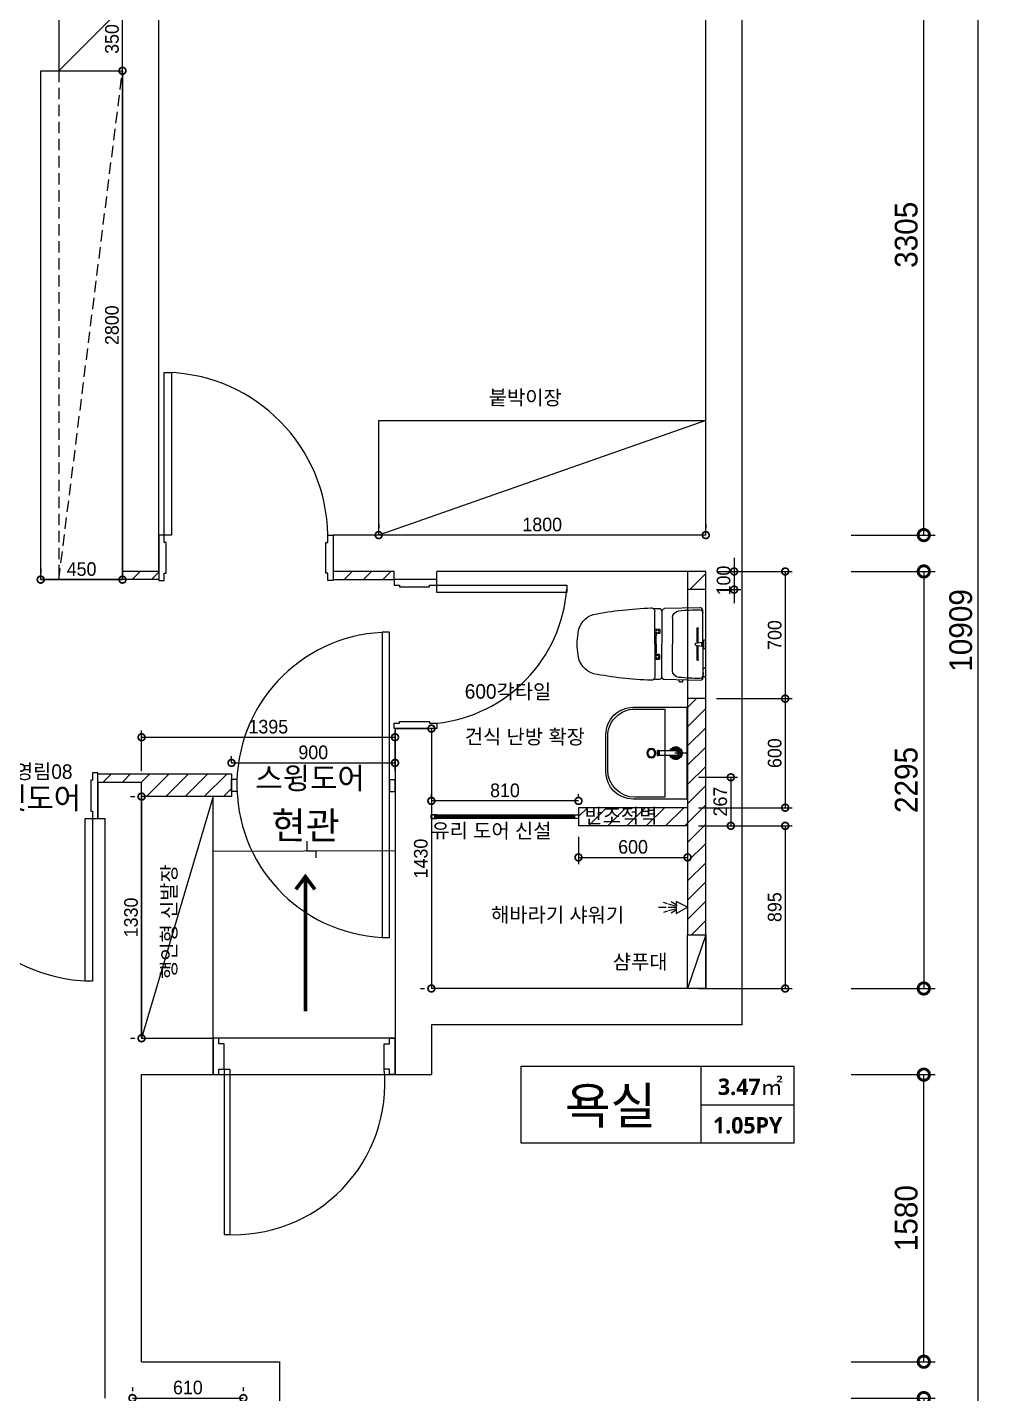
# Model space of a CAD drawing. Header units: inches. Extents: x -4181 to 116552, y 25636 to 44656.
# Drawn here: x 21434 to 26730, y 30471 to 37990 of the extents above; entities that cross this region are included whole.
import ezdxf
from ezdxf.enums import TextEntityAlignment as Align

# ---------------------------------------------------------------- set-up
doc = ezdxf.new("R2010")
doc.units = ezdxf.units.IN
doc.header["$LTSCALE"] = 50
doc.header["$MEASUREMENT"] = 0
doc.linetypes.add('HIDDEN', pattern=[0.375, 0.25, -0.125])
for name, color, linetype in [('0-ELC TEXT', 7, 'Continuous'), ('01-FUR', 6, 'Continuous'), ('02-wal', 2, 'Continuous'), ('03-WAL NEW', 3, 'Continuous'), ('06-FUR', 6, 'Continuous'), ('07-dim', 5, 'Continuous'), ('07-dim wal', 5, 'Continuous'), ('3TI-CE-LIGHT', 6, 'Continuous'), ('6fur', 6, 'Continuous'), ('BATH', 5, 'Continuous'), ('CO-BATH', 6, 'Continuous'), ('CO-DO-FR', 7, 'Continuous'), ('CO-DOOR', 8, 'Continuous'), ('FIN', 2, 'Continuous'), ('GPG-TEXT', 3, 'Continuous'), ('HL', 6, 'HIDDEN'), ('SOL253', 253, 'Continuous'), ('TOILET-1', 6, 'Continuous'), ('도면층2', 2, 'Continuous'), ('도면층4', 4, 'Continuous'), ('도면층5', 5, 'Continuous'), ('욕실마감선', 4, 'Continuous')]:
    doc.layers.add(name, color=color, linetype=linetype)
doc.styles.add('HY울릉도L', font='NanumGothicBold.ttf')
doc.styles.add('스타일1', font='HY울릉도M.TTF')
doc.styles.add('코레일둥고', font='Korail_Round_Gothic_Medium.ttf')
doc.dimstyles.new('30', dxfattribs={"dimscale": 30, "dimtxt": 2.5, "dimasz": 2.5, "dimexe": 1.25, "dimexo": 2, "dimtad": 1, "dimdec": 0, "dimtxsty": '스타일1', "dimblk": 'DOTSMALL', "dimcen": 2.5, "dimclrd": 1, "dimclre": 1, "dimclrt": 2, "dimadec": 0, "dimazin": 0, "dimtfac": 1, "dimtix": 1, "dimtmove": 0, "dimatfit": 3, "dimldrblk": 'DOTSMALL', "dimfxl": 1.25, "dimarcsym": 0})
doc.dimstyles.new('50', dxfattribs={"dimscale": 50, "dimtxt": 2.5, "dimasz": 2.5, "dimexe": 1.25, "dimexo": 2, "dimtad": 1, "dimdec": 0, "dimtxsty": '스타일1', "dimblk": 'DOTSMALL', "dimcen": 2.5, "dimclrd": 1, "dimclre": 1, "dimclrt": 2, "dimadec": 0, "dimazin": 0, "dimtfac": 1, "dimtdec": 0, "dimtix": 1, "dimtmove": 0, "dimatfit": 3, "dimldrblk": 'DOTSMALL', "dimfxl": 1.25, "dimarcsym": 0})

# ---------------------------------------------------------------- blocks, each defined once
blk = doc.blocks.new('_DOTSMALL')
at = {"color": 0, "linetype": 'ByBlock', "const_width": 0.5}
blk.add_lwpolyline([(-0.0625, 0, 1), (0.0625, 0, 1)], format="xyb", close=True, dxfattribs=at)
blk = doc.blocks.new('*D943')
at = {"layer": '07-dim', "color": 1, "lineweight": -2, "transparency": 16777216}
for p, q in [((25967.4, 38500.7), (26429.9, 38500.7)), ((26367.4, 35195.7), (26367.4, 38500.7)), ((25967.4, 35195.7), (26429.9, 35195.7))]:
    blk.add_line(p, q, dxfattribs=at)
at = {"layer": 'Defpoints', "color": 0, "transparency": 16777216}
for p in [(25867.4, 38500.7), (26367.4, 38500.7), (25867.4, 35195.7)]:
    blk.add_point(p, dxfattribs=at)
at = {"layer": '07-dim', "color": 1, "lineweight": -2, "transparency": 16777216, "xscale": 125, "yscale": 125, "zscale": 125}
for p, rotation in [((26367.4, 38500.7), 90), ((26367.4, 35195.7), 270)]:
    blk.add_blockref('_DOTSMALL', p, dxfattribs=dict(at, rotation=rotation))
at = {"layer": '07-dim', "color": 2, "transparency": 16777216, "insert": (26271.2, 36848.2), "char_height": 125, "attachment_point": 5, "rotation": 90, "style": '스타일1'}
blk.add_mtext('3305', dxfattribs=at)
blk = doc.blocks.new('*D944')
at = {"layer": '07-dim', "color": 1, "lineweight": -2, "transparency": 16777216}
for p, q in [((25967.4, 34995.7), (26429.9, 34995.7)), ((26367.4, 34995.7), (26367.4, 32700.7)), ((25967.4, 32700.7), (26429.9, 32700.7))]:
    blk.add_line(p, q, dxfattribs=at)
at = {"layer": 'Defpoints', "color": 0, "transparency": 16777216}
for p in [(25867.4, 34995.7), (25867.4, 32700.7), (26367.4, 32700.7)]:
    blk.add_point(p, dxfattribs=at)
at = {"layer": '07-dim', "color": 1, "lineweight": -2, "transparency": 16777216, "xscale": 125, "yscale": 125, "zscale": 125}
for p, rotation in [((26367.4, 34995.7), 90), ((26367.4, 32700.7), 270)]:
    blk.add_blockref('_DOTSMALL', p, dxfattribs=dict(at, rotation=rotation))
at = {"layer": '07-dim', "color": 2, "transparency": 16777216, "insert": (26271.3, 33848.2), "char_height": 125, "attachment_point": 5, "rotation": 90, "style": '스타일1'}
blk.add_mtext('2295', dxfattribs=at)
blk = doc.blocks.new('*D945')
at = {"layer": '07-dim', "color": 1, "lineweight": -2, "transparency": 16777216}
for p, q in [((25967.4, 32226.7), (26429.9, 32226.7)), ((26367.4, 30646.7), (26367.4, 32226.7)), ((25967.4, 30646.7), (26429.9, 30646.7))]:
    blk.add_line(p, q, dxfattribs=at)
at = {"layer": 'Defpoints', "color": 0, "transparency": 16777216}
for p in [(25867.4, 32226.7), (26367.4, 32226.7), (25867.4, 30646.7)]:
    blk.add_point(p, dxfattribs=at)
at = {"layer": '07-dim', "color": 1, "lineweight": -2, "transparency": 16777216, "xscale": 125, "yscale": 125, "zscale": 125}
for p, rotation in [((26367.4, 32226.7), 90), ((26367.4, 30646.7), 270)]:
    blk.add_blockref('_DOTSMALL', p, dxfattribs=dict(at, rotation=rotation))
at = {"layer": '07-dim', "color": 2, "transparency": 16777216, "insert": (26271.1, 31436.7), "char_height": 125, "attachment_point": 5, "rotation": 90, "style": '스타일1'}
blk.add_mtext('1580', dxfattribs=at)
blk = doc.blocks.new('*D946')
at = {"layer": '07-dim', "color": 1, "lineweight": -2, "transparency": 16777216}
for p, q in [((25967.4, 30446.7), (26429.9, 30446.7)), ((26367.4, 30446.7), (26367.4, 29416.7)), ((25967.4, 29416.7), (26429.9, 29416.7))]:
    blk.add_line(p, q, dxfattribs=at)
at = {"layer": 'Defpoints', "color": 0, "transparency": 16777216}
for p in [(25867.4, 30446.7), (25867.4, 29416.7), (26367.4, 29416.7)]:
    blk.add_point(p, dxfattribs=at)
at = {"layer": '07-dim', "color": 1, "lineweight": -2, "transparency": 16777216, "xscale": 125, "yscale": 125, "zscale": 125}
for p, rotation in [((26367.4, 30446.7), 90), ((26367.4, 29416.7), 270)]:
    blk.add_blockref('_DOTSMALL', p, dxfattribs=dict(at, rotation=rotation))
at = {"layer": '07-dim', "color": 2, "transparency": 16777216, "insert": (26271.2, 29931.7), "char_height": 125, "attachment_point": 5, "rotation": 90, "style": '스타일1'}
blk.add_mtext('1030', dxfattribs=at)
blk = doc.blocks.new('*D947')
at = {"layer": '07-dim', "color": 1, "lineweight": -2, "transparency": 16777216}
for p, q in [((25967.4, 40125.7), (26729.9, 40125.7)), ((26667.4, 29216.7), (26667.4, 40125.7)), ((25967.4, 29216.7), (26729.9, 29216.7))]:
    blk.add_line(p, q, dxfattribs=at)
at = {"layer": 'Defpoints', "color": 0, "transparency": 16777216}
for p in [(25867.4, 40125.7), (26667.4, 40125.7), (25867.4, 29216.7)]:
    blk.add_point(p, dxfattribs=at)
at = {"layer": '07-dim', "color": 1, "lineweight": -2, "transparency": 16777216, "xscale": 125, "yscale": 125, "zscale": 125}
for p, rotation in [((26667.4, 40125.7), 90), ((26667.4, 29216.7), 270)]:
    blk.add_blockref('_DOTSMALL', p, dxfattribs=dict(at, rotation=rotation))
at = {"layer": '07-dim', "color": 2, "transparency": 16777216, "insert": (26571.1, 34671.2), "char_height": 125, "attachment_point": 5, "rotation": 90, "style": '스타일1'}
blk.add_mtext('10909', dxfattribs=at)
blk = doc.blocks.new('asfsd')
at = {"layer": '02-wal'}
for p, q in [((26035.6, 32792.4), (26035.6, 40417.4)), ((25835.6, 35487.4), (25835.6, 40217.4)), ((22625.6, 35287.4), (22625.6, 39057.4)), ((22825.6, 35287.4), (22825.6, 38992.4)), ((25835.6, 35487.4), (23785.6, 35487.4)), ((23785.6, 35487.4), (23785.6, 35287.4)), ((22825.6, 35287.4), (22625.6, 35287.4)), ((24120.6, 35287.4), (23785.6, 35287.4)), ((24120.6, 35242.4), (24120.6, 35287.4)), ((25835.6, 35287.4), (24355.6, 35287.4)), ((24355.6, 35242.4), (24355.6, 35287.4)), ((25835.6, 32992.4), (25835.6, 35287.4)), ((24125.6, 34422.4), (24125.6, 32518.4)), ((24125.6, 34422.4), (24325.6, 34422.4)), ((24325.6, 34422.4), (24325.6, 32992.4)), ((22490.6, 34128.4), (22730.6, 34128.4)), ((22490.6, 34128.4), (22490.6, 33928.4)), ((22730.6, 32718.4), (22730.6, 34128.4)), ((22490.6, 33928.4), (22530.6, 33928.4)), ((22530.6, 30738.4), (22530.6, 33928.4)), ((25835.6, 32992.4), (24325.6, 32992.4)), ((26035.6, 32792.4), (24325.6, 32792.4)), ((24325.6, 32792.4), (24325.6, 32518.4)), ((22730.6, 32718.4), (23125.6, 32718.4)), ((23125.6, 32718.4), (23125.6, 32518.4)), ((22730.6, 30938.4), (22730.6, 32518.4)), ((22730.6, 32518.4), (23125.6, 32518.4)), ((24125.6, 32518.4), (24325.6, 32518.4)), ((22730.6, 30938.4), (23490.6, 30938.4)), ((23490.6, 30938.4), (23490.6, 29508.4))]:
    blk.add_line(p, q, dxfattribs=at)
at = {"layer": 'CO-DO-FR'}
for points in [[(22825.6, 35487.4), (22825.6, 35237.4), (22855.6, 35237.4), (22855.6, 35277.4), (22865.6, 35277.4), (22865.6, 35447.4), (22855.6, 35447.4), (22855.6, 35487.4), (22825.6, 35487.4)], [(23785.6, 35487.4), (23785.6, 35237.4), (23755.6, 35237.4), (23755.6, 35277.4), (23745.6, 35277.4), (23745.6, 35447.4), (23755.6, 35447.4), (23755.6, 35487.4), (23785.6, 35487.4)], [(24355.6, 35242.4), (24120.6, 35242.4), (24120.6, 35212.4), (24150.6, 35212.4), (24150.6, 35202.4), (24315.6, 35202.4), (24315.6, 35212.4), (24355.6, 35212.4), (24355.6, 35242.4)], [(24355.6, 34422.4), (24120.6, 34422.4), (24120.6, 34452.4), (24150.6, 34452.4), (24150.6, 34462.4), (24315.6, 34462.4), (24315.6, 34452.4), (24355.6, 34452.4), (24355.6, 34422.4)], [(22490.6, 33928.4), (22490.6, 34178.4), (22460.6, 34178.4), (22460.6, 34138.4), (22450.6, 34138.4), (22450.6, 33968.4), (22460.6, 33968.4), (22460.6, 33928.4), (22490.6, 33928.4)]]:
    blk.add_lwpolyline(points, close=True, dxfattribs=at)
at = {"layer": 'CO-DOOR'}
for points in [[(22895.6, 36382.4), (22895.6, 35487.4), (22855.6, 35487.4), (22855.6, 36382.4)], [(25070.6, 35172.4), (24355.6, 35172.4), (24355.6, 35212.4), (25070.6, 35212.4)], [(22420.6, 33033.4), (22420.6, 33928.4), (22460.6, 33928.4), (22460.6, 33033.4)]]:
    blk.add_lwpolyline(points, close=True, dxfattribs=at)
for centre, radius, start, end in [((22847.1, 35474.2), 908.6, 0.83206, 88.19958), ((24271.6, 35249), 801, 276.01685, 355.95188), ((22469.1, 33941.6), 908.6, 180.83206, 268.19958)]:
    blk.add_arc(centre, radius, start, end, dxfattribs=at)
at = {"layer": '도면층2'}
for p, q in [((23785.6, 35487.4), (23785.6, 35287.4)), ((23125.6, 32518.4), (23125.6, 32718.4)), ((24125.6, 32518.4), (24125.6, 32718.4))]:
    blk.add_line(p, q, dxfattribs=at)
at = {"layer": '도면층4'}
for p, q in [((23785.6, 35487.4), (23785.6, 35287.4)), ((24125.6, 32718.4), (23125.6, 32718.4)), ((23125.6, 32718.4), (23125.6, 32518.4)), ((23125.6, 32518.4), (23125.6, 32718.4)), ((24125.6, 32518.4), (24125.6, 32718.4)), ((23125.6, 32518.4), (24125.6, 32518.4)), ((23185.6, 32548.4), (23185.6, 31638.4)), ((23185.6, 32548.4), (23215.6, 32548.4)), ((23215.6, 32548.4), (23215.6, 31639)), ((23185.6, 31638.4), (23215.6, 31638.4))]:
    blk.add_line(p, q, dxfattribs=at)
for points in [[(23125.6, 32518.4), (23155.6, 32518.4), (23155.6, 32548.4), (23185.6, 32548.4), (23185.6, 32688.4), (23155.6, 32688.4), (23155.6, 32718.4), (23125.6, 32718.4), (23125.6, 32518.4)], [(24125.6, 32518.4), (24095.6, 32518.4), (24095.6, 32548.4), (24065.6, 32548.4), (24065.6, 32688.4), (24095.6, 32688.4), (24095.6, 32718.4), (24125.6, 32718.4), (24125.6, 32518.4)]]:
    blk.add_lwpolyline(points, dxfattribs=at)
at = {"layer": '도면층5'}
blk.add_arc((23238.4, 32468.3), 831.1, 266.35624, 5.52913, dxfattribs=at)
blk = doc.blocks.new('A$C4B2D31F0')
at = {"layer": 'FIN', "color": 4}
for p, q in [((185, 690.9), (20.4, 690.9)), ((37.2, 692.3), (24.7, 692.3)), ((37.2, 692.3), (49.7, 692.3)), ((200.9, 690.9), (365.5, 690.9)), ((12.6, 465.9), (192.9, 465.9)), ((47.7, 523.7), (192.9, 523.7)), ((338.2, 523.7), (192.9, 523.7)), ((373.3, 465.9), (192.9, 465.9)), ((192.9, 426.6), (13.7, 426.6)), ((192.9, 426.6), (372.2, 426.6))]:
    blk.add_line(p, q, dxfattribs=at)
for points in [[(20.4, 690.9), (7.9, 690.9, 0.421209), (-7.1, 675.5), (-2.4, 480.5, 0.001659)], [(365.5, 690.9), (378, 690.9, -0.421209), (392.9, 675.5), (388.3, 480.5, -0.001659)], [(12.6, 465.9, 0.371724), (-1.8, 451.2, 0.003515), (-1, 420.3, 0.320541)], [(373.3, 465.9, -0.371724), (387.7, 451.2, -0.003515), (386.9, 420.3, -0.320541)]]:
    blk.add_lwpolyline(points, format="xyb", dxfattribs=at)
for centre, radius, start, end in [((20.4, 674.9), 16, 90, 179.31159), ((24.7, 707.3), 15, 180, 270), ((49.7, 707.3), 15, 270, 0), ((365.5, 674.9), 16, 0.68841, 90), ((1004.3, 663.1), 1000, 179.31159, 185.94375), ((-618.4, 663.1), 1000, 354.05625, 0.68841), ((49.4, 563.7), 40, 185.94375, 267.51291), ((336.5, 563.7), 40, 272.48709, 354.05625), ((12.6, 480.9), 15, 181.36509, 270), ((373.3, 480.9), 15, 270, 358.63491), ((13.7, 406.6), 20, 90, 182.3333), ((2197.7, 495.6), 2205.9, 182.3333, 190.60807), ((-1811.8, 495.6), 2205.9, 349.39193, 357.6667), ((372.2, 406.6), 20, 357.6667, 90), ((148.7, 128.9), 125.5, 198.2964, 263.42408), ((237.2, 128.9), 125.5, 276.57592, 341.7036), ((192.9, 405.9), 405.9, 261.69926, 270), ((192.9, 405.9), 405.9, 270, 278.30074)]:
    blk.add_arc(centre, radius, start, end, dxfattribs=at)
at = {"layer": 'HL', "linetype": 'Continuous'}
for p, q in [((168.9, 697.3), (168.9, 707.3)), ((168.9, 697.3), (216.9, 697.3)), ((186, 692.5), (180.6, 697.3)), ((181.6, 685.5), (186, 692.5)), ((187, 651.2), (181.6, 685.5)), ((181.6, 685.5), (204.3, 685.5)), ((186, 692.5), (199.9, 692.5)), ((198.9, 651.2), (204.3, 685.5)), ((199.9, 692.5), (205.3, 697.3)), ((204.3, 685.5), (199.9, 692.5)), ((216.9, 697.3), (216.9, 707.3)), ((106.4, 666.3), (184.4, 666.3)), ((106.4, 659.3), (185.5, 659.3)), ((187, 651.2), (198.9, 651.2)), ((200.4, 659.3), (279.4, 659.3)), ((201.4, 666.3), (279.4, 666.3)), ((-16, 576.9), (-16, 564.8)), ((-12, 580.9), (-4.8, 580.9)), ((-12, 560.8), (-4.3, 560.8)), ((192.9, 433.7), (146.6, 433.7)), ((192.9, 433.7), (239.3, 433.7))]:
    blk.add_line(p, q, dxfattribs=at)
for points in [[(110.4, 426.6), (110.4, 450.8, -0.414214), (114.4, 454.8), (130.9, 454.8, -0.414214), (134.9, 450.8), (134.9, 435.2), (134.9, 426.6)], [(275.5, 426.6), (275.5, 450.8, 0.414214), (271.5, 454.8), (255, 454.8, 0.414214), (251, 450.8), (251, 435.2), (251, 426.6)], [(134.9, 435.2), (144.6, 435.2, -0.414214), (146.6, 433.2), (146.6, 426.6)], [(251, 435.2), (241.3, 435.2, 0.414214), (239.3, 433.2), (239.3, 426.6)]]:
    blk.add_lwpolyline(points, format="xyb", dxfattribs=at)
for centre in [(122.9, 440.9), (262.9, 440.9)]:
    blk.add_circle(centre, 8, dxfattribs=at)
for centre, radius, start, end in [((106.4, 662.8), 3.5, 90, 270), ((279.4, 662.8), 3.5, 270, 90), ((-12, 576.9), 4, 90, 180), ((-12, 564.8), 4, 180, 270)]:
    blk.add_arc(centre, radius, start, end, dxfattribs=at)
blk = doc.blocks.new('B-003')
blk.add_line((0, 0), (0, -65))
at = {"layer": 'CO-BATH'}
for p, q in [((-252.5, 0), (-252.5, -295)), ((252.5, 0), (-252.5, 0)), ((252.5, -295), (252.5, 0)), ((-102.5, -445), (102.5, -445))]:
    blk.add_line(p, q, dxfattribs=at)
at = {"layer": 'CO-BATH', "color": 8}
for p, q in [((-12.5, -60), (-12.5, -150.5)), ((12.5, -60), (12.5, -150.5)), ((-242.5, -120), (-242.5, -285)), ((242.5, -120), (-242.5, -120)), ((242.5, -285), (242.5, -120)), ((-14.5, -155.5), (-14.5, -160.5)), ((-14.5, -160.5), (14.5, -160.5)), ((-13.5, -150.5), (-13.5, -155.5)), ((13.5, -150.5), (13.5, -155.5)), ((14.5, -155.5), (14.5, -160.5)), ((-92.5, -435), (92.5, -435))]:
    blk.add_line(p, q, dxfattribs=at)
at = {"layer": 'CO-BATH', "color": 251}
for p, q in [((-14.5, -155.5), (14.5, -155.5)), ((-13.5, -150.5), (13.5, -150.5))]:
    blk.add_line(p, q, dxfattribs=at)
at = {"layer": 'CO-BATH', "color": 8}
blk.add_circle((0, -195), 25, dxfattribs=at)
at = {"layer": 'CO-BATH', "color": 251}
blk.add_circle((0, -195), 20, dxfattribs=at)
at = {"layer": 'CO-BATH', "color": 8}
for centre, radius, start, end in [((0, -60), 35, 290.92481, 249.07514), ((0, -60), 12.5, 359.99998, 179.99998), ((-92.5, -285), 150, 180, 270), ((92.5, -285), 150, 270, 0)]:
    blk.add_arc(centre, radius, start, end, dxfattribs=at)
at = {"layer": 'CO-BATH', "color": 251}
for radius, start, end in [(30, 294.62429, 245.37566), (25, 299.99998, 239.99998), (18, 313.98294, 226.01701)]:
    blk.add_arc((0, -60), radius, start, end, dxfattribs=at)
at = {"layer": 'CO-BATH'}
for centre, start, end in [((-102.5, -295), 180, 270), ((102.5, -295), 270, 0)]:
    blk.add_arc(centre, 150, start, end, dxfattribs=at)
blk = doc.blocks.new('AC-8')
at = {"layer": 'BATH'}
for p, q in [((-51, 54), (0, 143)), ((0, 143), (45, 54)), ((45, 54), (-51, 54)), ((-25, 47), (-46, 12)), ((-14, 47), (-28, -8)), ((-2, 49), (-2, -11)), ((10, 47), (25, -8)), ((22, 47), (43, 12)), ((-31, -16), (-41, -49)), ((-2, -27), (-2, -89)), ((28, -16), (38, -49))]:
    blk.add_line(p, q, dxfattribs=at)
blk = doc.blocks.new('A$C1AC25B95')
at = {"layer": '욕실마감선', "color": 8}
for p, q in [((28.3, 72.3), (28.3, 75)), ((53.3, 73.7), (53.3, 75))]:
    blk.add_line(p, q, dxfattribs=at)
at = {"layer": 'TOILET-1', "linetype": 'Continuous', "xscale": 0.873786407766195, "yscale": 0.873786407766195, "zscale": 0.873786407766195, "rotation": 180}
blk.add_blockref('AC-8', (39.7, 124.7), dxfattribs=at)
blk = doc.blocks.new('*D968')
at = {"layer": '07-dim wal', "color": 1, "lineweight": -2}
for p, q in [((23657.4, 33755.7), (23657.4, 33770.4)), ((24467.1, 33755.7), (24467.1, 33770.4)), ((24467.1, 33732.9), (23657.4, 33732.9))]:
    blk.add_line(p, q, dxfattribs=at)
at = {"layer": 'Defpoints', "color": 0}
for p in [(23657.4, 33732.9), (23657.4, 33695.7), (24467.1, 33695.7)]:
    blk.add_point(p, dxfattribs=at)
at = {"layer": '07-dim wal', "color": 1, "lineweight": -2, "xscale": 75, "yscale": 75, "zscale": 75, "rotation": 180}
blk.add_blockref('_DOTSMALL', (23657.4, 33732.9), dxfattribs=at)
at = {"layer": '07-dim wal', "color": 1, "lineweight": -2, "xscale": 75, "yscale": 75, "zscale": 75}
blk.add_blockref('_DOTSMALL', (24467.1, 33732.9), dxfattribs=at)
at = {"layer": '07-dim wal', "color": 2, "insert": (24062.3, 33790.7), "char_height": 75, "attachment_point": 5, "style": '스타일1'}
blk.add_mtext('810', dxfattribs=at)
blk = doc.blocks.new('*D969')
at = {"layer": '07-dim wal', "color": 1, "lineweight": -2}
for p, q in [((25067.4, 33715.7), (25067.4, 33384.4)), ((24467.1, 33535.7), (24467.1, 33384.4)), ((24467.1, 33421.9), (25067.4, 33421.9))]:
    blk.add_line(p, q, dxfattribs=at)
at = {"layer": 'Defpoints', "color": 0}
for p in [(25067.4, 33775.7), (24467.1, 33595.7), (25067.4, 33421.9)]:
    blk.add_point(p, dxfattribs=at)
at = {"layer": '07-dim wal', "color": 1, "lineweight": -2, "xscale": 75, "yscale": 75, "zscale": 75, "rotation": 180}
blk.add_blockref('_DOTSMALL', (24467.1, 33421.9), dxfattribs=at)
at = {"layer": '07-dim wal', "color": 1, "lineweight": -2, "xscale": 75, "yscale": 75, "zscale": 75}
blk.add_blockref('_DOTSMALL', (25067.4, 33421.9), dxfattribs=at)
at = {"layer": '07-dim wal', "color": 2, "insert": (24767.3, 33479.7), "char_height": 75, "attachment_point": 5, "style": '스타일1'}
blk.add_mtext('600', dxfattribs=at)
blk = doc.blocks.new('*D970')
at = {"layer": '07-dim wal', "color": 1, "lineweight": -2}
for p, q in [((25227.4, 34995.7), (25642.2, 34995.7)), ((25604.7, 34995.7), (25604.7, 34295.7)), ((25227.4, 34295.7), (25642.2, 34295.7))]:
    blk.add_line(p, q, dxfattribs=at)
at = {"layer": 'Defpoints', "color": 0}
for p in [(25167.4, 34995.7), (25167.4, 34295.7), (25604.7, 34295.7)]:
    blk.add_point(p, dxfattribs=at)
at = {"layer": '07-dim wal', "color": 1, "lineweight": -2, "xscale": 75, "yscale": 75, "zscale": 75}
for p, rotation in [((25604.7, 34995.7), 90), ((25604.7, 34295.7), 270)]:
    blk.add_blockref('_DOTSMALL', p, dxfattribs=dict(at, rotation=rotation))
at = {"layer": '07-dim wal', "color": 2, "insert": (25547, 34645.7), "char_height": 75, "attachment_point": 5, "rotation": 90, "style": '스타일1'}
blk.add_mtext('700', dxfattribs=at)
blk = doc.blocks.new('*D971')
at = {"layer": '07-dim wal', "color": 1, "lineweight": -2}
for p, q in [((25227.4, 34295.7), (25642.2, 34295.7)), ((25604.7, 34295.7), (25604.7, 33695.7)), ((25127.4, 33695.7), (25642.2, 33695.7))]:
    blk.add_line(p, q, dxfattribs=at)
at = {"layer": 'Defpoints', "color": 0}
for p in [(25167.4, 34295.7), (25067.4, 33695.7), (25604.7, 33695.7)]:
    blk.add_point(p, dxfattribs=at)
at = {"layer": '07-dim wal', "color": 1, "lineweight": -2, "xscale": 75, "yscale": 75, "zscale": 75}
for p, rotation in [((25604.7, 34295.7), 90), ((25604.7, 33695.7), 270)]:
    blk.add_blockref('_DOTSMALL', p, dxfattribs=dict(at, rotation=rotation))
at = {"layer": '07-dim wal', "color": 2, "insert": (25546.9, 33995.7), "char_height": 75, "attachment_point": 5, "rotation": 90, "style": '스타일1'}
blk.add_mtext('600', dxfattribs=at)
blk = doc.blocks.new('*D972')
at = {"layer": '07-dim wal', "color": 1, "lineweight": -2}
for p, q in [((25127.4, 33595.7), (25642.2, 33595.7)), ((25604.7, 33595.7), (25604.7, 32700.7)), ((25127.4, 32700.7), (25642.2, 32700.7))]:
    blk.add_line(p, q, dxfattribs=at)
at = {"layer": 'Defpoints', "color": 0}
for p in [(25067.4, 33595.7), (25067.4, 32700.7), (25604.7, 32700.7)]:
    blk.add_point(p, dxfattribs=at)
at = {"layer": '07-dim wal', "color": 1, "lineweight": -2, "xscale": 75, "yscale": 75, "zscale": 75}
for p, rotation in [((25604.7, 33595.7), 90), ((25604.7, 32700.7), 270)]:
    blk.add_blockref('_DOTSMALL', p, dxfattribs=dict(at, rotation=rotation))
at = {"layer": '07-dim wal', "color": 2, "insert": (25547, 33148.2), "char_height": 75, "attachment_point": 5, "rotation": 90, "style": '스타일1'}
blk.add_mtext('895', dxfattribs=at)
blk = doc.blocks.new('*D973')
at = {"layer": '07-dim wal', "color": 1, "lineweight": -2}
for p, q in [((25127.4, 33862.8), (25342.9, 33862.8)), ((25305.4, 33862.8), (25305.4, 33595.7)), ((25127.4, 33595.7), (25342.9, 33595.7))]:
    blk.add_line(p, q, dxfattribs=at)
at = {"layer": 'Defpoints', "color": 0}
for p in [(25067.4, 33862.8), (25067.4, 33595.7), (25305.4, 33595.7)]:
    blk.add_point(p, dxfattribs=at)
at = {"layer": '07-dim wal', "color": 1, "lineweight": -2, "xscale": 75, "yscale": 75, "zscale": 75}
for p, rotation in [((25305.4, 33862.8), 90), ((25305.4, 33595.7), 270)]:
    blk.add_blockref('_DOTSMALL', p, dxfattribs=dict(at, rotation=rotation))
at = {"layer": '07-dim wal', "color": 2, "insert": (25247.6, 33729.3), "char_height": 75, "attachment_point": 5, "rotation": 90, "style": '스타일1'}
blk.add_mtext('267', dxfattribs=at)
blk = doc.blocks.new('*D974')
at = {"layer": '07-dim wal', "color": 1, "lineweight": -2}
for p, q in [((25323.5, 35070.7), (25323.5, 34820.7)), ((25227.4, 34995.7), (25361, 34995.7)), ((25227.4, 34895.7), (25361, 34895.7))]:
    blk.add_line(p, q, dxfattribs=at)
at = {"layer": 'Defpoints', "color": 0}
for p in [(25167.4, 34995.7), (25167.4, 34895.7), (25323.5, 34895.7)]:
    blk.add_point(p, dxfattribs=at)
at = {"layer": '07-dim wal', "color": 1, "lineweight": -2, "xscale": 75, "yscale": 75, "zscale": 75}
for p, rotation in [((25323.5, 34995.7), 270), ((25323.5, 34895.7), 90)]:
    blk.add_blockref('_DOTSMALL', p, dxfattribs=dict(at, rotation=rotation))
at = {"layer": '07-dim wal', "color": 2, "insert": (25265.8, 34945.7), "char_height": 75, "attachment_point": 5, "rotation": 90, "style": '스타일1'}
blk.add_mtext('100', dxfattribs=at)
blk = doc.blocks.new('*D958')
at = {"layer": '07-dim wal', "color": 1, "lineweight": -2}
for p, q in [((23597.4, 34130.7), (23619.9, 34130.7)), ((23657.4, 34130.7), (23657.4, 32700.7)), ((23597.4, 32700.7), (23619.9, 32700.7))]:
    blk.add_line(p, q, dxfattribs=at)
at = {"layer": 'Defpoints', "color": 0}
for p in [(23657.4, 34130.7), (23657.4, 32700.7), (23657.4, 32700.7)]:
    blk.add_point(p, dxfattribs=at)
at = {"layer": '07-dim wal', "color": 1, "lineweight": -2, "xscale": 75, "yscale": 75, "zscale": 75}
for p, rotation in [((23657.4, 34130.7), 90), ((23657.4, 32700.7), 270)]:
    blk.add_blockref('_DOTSMALL', p, dxfattribs=dict(at, rotation=rotation))
at = {"layer": '07-dim wal', "color": 2, "insert": (23599.7, 33415.7), "char_height": 75, "attachment_point": 5, "rotation": 90, "style": '스타일1'}
blk.add_mtext('1430', dxfattribs=at)
blk = doc.blocks.new('*D976')
at = {"layer": '07-dim wal', "color": 1, "lineweight": -2}
for p, q in [((22012.4, 30506.7), (22012.4, 30484.2)), ((22622.4, 30506.7), (22622.4, 30484.2)), ((22012.4, 30446.7), (22622.4, 30446.7))]:
    blk.add_line(p, q, dxfattribs=at)
at = {"layer": 'Defpoints', "color": 0}
for p in [(22012.4, 30446.7), (22622.4, 30446.7), (22622.4, 30446.7)]:
    blk.add_point(p, dxfattribs=at)
at = {"layer": '07-dim wal', "color": 1, "lineweight": -2, "xscale": 75, "yscale": 75, "zscale": 75, "rotation": 180}
blk.add_blockref('_DOTSMALL', (22012.4, 30446.7), dxfattribs=at)
at = {"layer": '07-dim wal', "color": 1, "lineweight": -2, "xscale": 75, "yscale": 75, "zscale": 75}
blk.add_blockref('_DOTSMALL', (22622.4, 30446.7), dxfattribs=at)
at = {"layer": '07-dim wal', "color": 2, "insert": (22317.4, 30504.5), "char_height": 75, "attachment_point": 5, "style": '스타일1'}
blk.add_mtext('610', dxfattribs=at)
blk = doc.blocks.new('*D977')
at = {"layer": '07-dim wal', "color": 1, "lineweight": -2}
for p, q in [((22062.4, 33896.7), (22062.4, 34120.7)), ((22062.4, 34083.2), (23457.4, 34083.2)), ((23457.4, 33896.7), (23457.4, 34120.7))]:
    blk.add_line(p, q, dxfattribs=at)
at = {"layer": 'Defpoints', "color": 0}
for p in [(23457.4, 34083.2), (22062.4, 33836.7), (23457.4, 33836.7)]:
    blk.add_point(p, dxfattribs=at)
at = {"layer": '07-dim wal', "color": 1, "lineweight": -2, "xscale": 75, "yscale": 75, "zscale": 75, "rotation": 180}
blk.add_blockref('_DOTSMALL', (22062.4, 34083.2), dxfattribs=at)
at = {"layer": '07-dim wal', "color": 1, "lineweight": -2, "xscale": 75, "yscale": 75, "zscale": 75}
blk.add_blockref('_DOTSMALL', (23457.4, 34083.2), dxfattribs=at)
at = {"layer": '07-dim wal', "color": 2, "insert": (22759.9, 34141), "char_height": 75, "attachment_point": 5, "style": '스타일1'}
blk.add_mtext('1395', dxfattribs=at)
blk = doc.blocks.new('*D978')
at = {"layer": '07-dim wal', "color": 1, "lineweight": -2}
for p, q in [((22002.4, 33756.7), (22024.9, 33756.7)), ((22062.4, 33756.7), (22062.4, 32426.7)), ((22002.4, 32426.7), (22024.9, 32426.7))]:
    blk.add_line(p, q, dxfattribs=at)
at = {"layer": 'Defpoints', "color": 0}
for p in [(22062.4, 33756.7), (22062.4, 32426.7), (22062.4, 32426.7)]:
    blk.add_point(p, dxfattribs=at)
at = {"layer": '07-dim wal', "color": 1, "lineweight": -2, "xscale": 75, "yscale": 75, "zscale": 75}
for p, rotation in [((22062.4, 33756.7), 90), ((22062.4, 32426.7), 270)]:
    blk.add_blockref('_DOTSMALL', p, dxfattribs=dict(at, rotation=rotation))
at = {"layer": '07-dim wal', "color": 2, "insert": (22004.7, 33091.7), "char_height": 75, "attachment_point": 5, "rotation": 90, "style": '스타일1'}
blk.add_mtext('1330', dxfattribs=at)
blk = doc.blocks.new('*D992')
at = {"layer": '07-dim wal', "color": 1, "lineweight": -2}
for p, q in [((23367.4, 35255.7), (23367.4, 35233.2)), ((25167.4, 35195.7), (23367.4, 35195.7)), ((25167.4, 35255.7), (25167.4, 35233.2))]:
    blk.add_line(p, q, dxfattribs=at)
at = {"layer": 'Defpoints', "color": 0}
for p in [(23367.4, 35195.7), (23367.4, 35195.7), (25167.4, 35195.7)]:
    blk.add_point(p, dxfattribs=at)
at = {"layer": '07-dim wal', "color": 1, "lineweight": -2, "xscale": 75, "yscale": 75, "zscale": 75, "rotation": 180}
blk.add_blockref('_DOTSMALL', (23367.4, 35195.7), dxfattribs=at)
at = {"layer": '07-dim wal', "color": 1, "lineweight": -2, "xscale": 75, "yscale": 75, "zscale": 75}
blk.add_blockref('_DOTSMALL', (25167.4, 35195.7), dxfattribs=at)
at = {"layer": '07-dim wal', "color": 2, "insert": (24267.4, 35253.5), "char_height": 75, "attachment_point": 5, "style": '스타일1'}
blk.add_mtext('1800', dxfattribs=at)
blk = doc.blocks.new('*D1013')
at = {"layer": '07-dim wal', "color": 1, "lineweight": -2}
for p, q in [((21507.4, 35010.7), (21507.4, 34988.2)), ((21957.4, 35010.7), (21957.4, 34988.2)), ((21507.4, 34950.7), (21957.4, 34950.7))]:
    blk.add_line(p, q, dxfattribs=at)
at = {"layer": 'Defpoints', "color": 0}
for p in [(21507.4, 34950.7), (21957.4, 34950.7), (21957.4, 34950.7)]:
    blk.add_point(p, dxfattribs=at)
at = {"layer": '07-dim wal', "color": 1, "lineweight": -2, "xscale": 75, "yscale": 75, "zscale": 75, "rotation": 180}
blk.add_blockref('_DOTSMALL', (21507.4, 34950.7), dxfattribs=at)
at = {"layer": '07-dim wal', "color": 1, "lineweight": -2, "xscale": 75, "yscale": 75, "zscale": 75}
blk.add_blockref('_DOTSMALL', (21957.4, 34950.7), dxfattribs=at)
at = {"layer": '07-dim wal', "color": 2, "insert": (21732.4, 35008.4), "char_height": 75, "attachment_point": 5, "style": '스타일1'}
blk.add_mtext('450', dxfattribs=at)
blk = doc.blocks.new('*D1014')
at = {"layer": '07-dim wal', "color": 1, "lineweight": -2}
for p, q in [((21897.4, 37750.7), (21919.9, 37750.7)), ((21957.4, 34950.7), (21957.4, 37750.7)), ((21897.4, 34950.7), (21919.9, 34950.7))]:
    blk.add_line(p, q, dxfattribs=at)
at = {"layer": 'Defpoints', "color": 0}
for p in [(21957.4, 37750.7), (21957.4, 37750.7), (21957.4, 34950.7)]:
    blk.add_point(p, dxfattribs=at)
at = {"layer": '07-dim wal', "color": 1, "lineweight": -2, "xscale": 75, "yscale": 75, "zscale": 75}
for p, rotation in [((21957.4, 37750.7), 90), ((21957.4, 34950.7), 270)]:
    blk.add_blockref('_DOTSMALL', p, dxfattribs=dict(at, rotation=rotation))
at = {"layer": '07-dim wal', "color": 2, "insert": (21899.6, 36350.7), "char_height": 75, "attachment_point": 5, "rotation": 90, "style": '스타일1'}
blk.add_mtext('2800', dxfattribs=at)
blk = doc.blocks.new('*D1015')
at = {"layer": '07-dim wal', "color": 1, "lineweight": -2}
for p, q in [((21897.4, 38100.7), (21919.9, 38100.7)), ((21957.4, 37750.7), (21957.4, 38100.7)), ((21897.4, 37750.7), (21919.9, 37750.7))]:
    blk.add_line(p, q, dxfattribs=at)
at = {"layer": 'Defpoints', "color": 0}
for p in [(21957.4, 38100.7), (21957.4, 38100.7), (21957.4, 37750.7)]:
    blk.add_point(p, dxfattribs=at)
at = {"layer": '07-dim wal', "color": 1, "lineweight": -2, "xscale": 75, "yscale": 75, "zscale": 75}
for p, rotation in [((21957.4, 38100.7), 90), ((21957.4, 37750.7), 270)]:
    blk.add_blockref('_DOTSMALL', p, dxfattribs=dict(at, rotation=rotation))
at = {"layer": '07-dim wal', "color": 2, "insert": (21899.7, 37925.7), "char_height": 75, "attachment_point": 5, "rotation": 90, "style": '스타일1'}
blk.add_mtext('350', dxfattribs=at)
blk = doc.blocks.new('*D1017')
at = {"layer": '07-dim wal', "color": 1, "lineweight": -2}
for p, q in [((22557.4, 33941.7), (22557.4, 33979.5)), ((22557.4, 33942), (23457.4, 33942)), ((23457.4, 33941.7), (23457.4, 33979.5))]:
    blk.add_line(p, q, dxfattribs=at)
at = {"layer": 'Defpoints', "color": 0}
for p in [(23457.4, 33942), (22557.4, 33881.7), (23457.4, 33881.7)]:
    blk.add_point(p, dxfattribs=at)
at = {"layer": '07-dim wal', "color": 1, "lineweight": -2, "xscale": 75, "yscale": 75, "zscale": 75, "rotation": 180}
blk.add_blockref('_DOTSMALL', (22557.4, 33942), dxfattribs=at)
at = {"layer": '07-dim wal', "color": 1, "lineweight": -2, "xscale": 75, "yscale": 75, "zscale": 75}
blk.add_blockref('_DOTSMALL', (23457.4, 33942), dxfattribs=at)
at = {"layer": '07-dim wal', "color": 2, "insert": (23007.4, 33999.8), "char_height": 75, "attachment_point": 5, "style": '스타일1'}
blk.add_mtext('900', dxfattribs=at)

msp = doc.modelspace()

# ---------------------------------------------------------------- hatches: boundary and pattern name
at = {"layer": '03-WAL NEW'}
h = msp.add_hatch(dxfattribs=at)
h.set_pattern_fill('ANSI31', color=256, scale=600)
h.paths.add_polyline_path([(22157.4, 34995.7), (21957.4, 34995.7), (21957.4, 34950.7), (22157.4, 34950.7)])
h = msp.add_hatch(dxfattribs=at)
h.set_pattern_fill('ANSI31', color=256, scale=600)
h.paths.add_polyline_path([(23452.4, 34995.7), (23117.4, 34995.7), (23117.4, 34950.7), (23452.4, 34950.7)])
h = msp.add_hatch(dxfattribs=at)
h.set_pattern_fill('ANSI31', color=256, scale=600)
h.set_pattern_definition([(45, (-668.18, -291.71), (-53.03301, 53.03301), [])])
h.paths.add_polyline_path([(25167.4, 34895.7), (25167.4, 34995.7), (25067.4, 34995.7), (25067.4, 34895.7)])
h.paths.add_polyline_path([(24467.1, 33695.7), (24467.1, 33595.7), (25067.4, 33595.7), (25067.4, 33695.7)])
h.paths.add_polyline_path([(25067.4, 34295.7), (25067.4, 32995.7), (25167.4, 32995.7), (25167.4, 34295.7)])
h = msp.add_hatch(dxfattribs=at)
h.set_pattern_fill('ANSI31', color=256, scale=600)
h.paths.add_polyline_path([(22557.4, 33853), (22557.4, 33881.7), (21822.4, 33881.7), (21822.4, 33836.7), (22062.4, 33836.7), (22062.4, 33756.7), (22457.4, 33756.7), (22557.4, 33756.7), (22557.4, 33836.7)])

# ---------------------------------------------------------------- linework, layer by layer
at = {"layer": '01-FUR'}
msp.add_line((22457.4, 33756.7), (22062.4, 32426.7), dxfattribs=at)
msp.add_lwpolyline([(22457.4, 33756.7), (22062.4, 33756.7), (22062.4, 32426.7), (22457.4, 32426.7)], close=True, dxfattribs=at)
at = {"layer": '03-WAL NEW'}
for p, q in [((25167.4, 34895.7), (25067.4, 34895.7)), ((25167.4, 34295.7), (25067.4, 34295.7)), ((25067.4, 33695.7), (24467.1, 33695.7)), ((24467.1, 33695.7), (24467.1, 33595.7)), ((25067.4, 33595.7), (24467.1, 33595.7))]:
    msp.add_line(p, q, dxfattribs=at)
for points in [[(22157.4, 34995.7), (22157.4, 34950.7), (21957.4, 34950.7), (21957.4, 34995.7)], [(23117.4, 34995.7), (23117.4, 34950.7), (23452.4, 34950.7)], [(25167.4, 34995.7), (25067.4, 34995.7), (25067.4, 32995.7), (25167.4, 32995.7), (25167.4, 34995.7)], [(21822.4, 33836.7), (21822.4, 33881.7), (22557.4, 33881.7), (22557.4, 33836.7)], [(22062.4, 33836.7), (22062.4, 33836.7)], [(22557.4, 33836.7), (22557.4, 33836.7), (22557.4, 33756.7), (22062.4, 33756.7), (22062.4, 33836.7)]]:
    msp.add_lwpolyline(points, dxfattribs=at)
at = {"layer": '07-dim wal', "color": 10, "ltscale": 20}
msp.add_lwpolyline([(23016.5, 33246, 20, 20, 0), (22964, 33316, 20, 20, 0), (22911.5, 33246, 20, 20, 0)], format="xyseb", dxfattribs=at)
at = {"layer": '07-dim wal', "color": 10, "ltscale": 20, "const_width": 20}
msp.add_lwpolyline([(22964, 32575.5), (22964, 33316)], dxfattribs=at)
at = {"layer": '3TI-CE-LIGHT'}
for p, q in [((21957.4, 38100.7), (21607.4, 37750.7)), ((23367.4, 35195.7), (23367.4, 35825.7)), ((23367.4, 35825.7), (25167.4, 35825.7)), ((25167.4, 35825.7), (23367.4, 35195.7)), ((25167.4, 32995.7), (25067.4, 32700.7))]:
    msp.add_line(p, q, dxfattribs=at)
for points in [[(21607.4, 37750.7), (21957.4, 37750.7), (21957.4, 38100.7), (21607.4, 38100.7)], [(25067.4, 32995.7), (25167.4, 32995.7), (25167.4, 32700.7), (25067.4, 32700.7)]]:
    msp.add_lwpolyline(points, close=True, dxfattribs=at)
at = {"layer": '3TI-CE-LIGHT', "linetype": 'HIDDEN', "ltscale": 5}
msp.add_lwpolyline([(21607.4, 37750.7), (21607.4, 34950.7), (21957.4, 37750.7)], dxfattribs=at)
at = {"layer": '6fur'}
msp.add_lwpolyline([(21957.4, 34950.7), (21507.4, 34950.7), (21507.4, 37750.7), (21957.4, 37750.7)], close=True, dxfattribs=at)
at = {"layer": 'CO-BATH'}
for p, q in [((23677.1, 33648.2), (24447.1, 33648.2)), ((23677.1, 33643.2), (24447.1, 33643.2))]:
    msp.add_line(p, q, dxfattribs=at)
at = {"layer": 'CO-BATH', "color": 8}
msp.add_lwpolyline([(23657.1, 33635.7), (23657.1, 33655.7), (24467.1, 33655.7), (24467.1, 33635.7)], close=True, dxfattribs=at)
at = {"layer": 'CO-BATH'}
for points in [[(23657.1, 33635.7), (23687.1, 33635.7), (23687.1, 33640.7), (23677.1, 33640.7), (23677.1, 33650.7), (23687.1, 33650.7), (23687.1, 33655.7), (23657.1, 33655.7)], [(24467.1, 33635.7), (24437.1, 33635.7), (24437.1, 33640.7), (24447.1, 33640.7), (24447.1, 33650.7), (24437.1, 33650.7), (24437.1, 33655.7), (24467.1, 33655.7)]]:
    msp.add_lwpolyline(points, close=True, dxfattribs=at)
at = {"layer": 'CO-DO-FR'}
for points in [[(22557.4, 33853), (22587.4, 33853), (22587.4, 33785), (22557.4, 33785)], [(23457.4, 33849.1), (23427.4, 33849.1), (23427.4, 33785), (23457.4, 33785)]]:
    msp.add_lwpolyline(points, close=True, dxfattribs=at)
at = {"layer": 'CO-DOOR'}
msp.add_line((22457.4, 33456.7), (23457.4, 33460.8), dxfattribs=at)
msp.add_lwpolyline([(23387.4, 34660.9), (23387.4, 32980.9), (23427.4, 32980.9), (23427.4, 34660.9)], close=True, dxfattribs=at)
msp.add_lwpolyline([(22971.5, 33510.7), (22971.7, 33458.8), (23021.3, 33459), (23021.3, 33419.4)], dxfattribs=at)
msp.add_arc((23427.1, 33820.9), 840, 89.97916, 267.29144, dxfattribs=at)
at = {"layer": 'SOL253'}
for p, q in [((25142.3, 31848.6), (25142.3, 32273.1)), ((25142.3, 32060.8), (25652, 32060.8))]:
    msp.add_line(p, q, dxfattribs=at)
msp.add_lwpolyline([(24152, 32273.1), (25652, 32273.1), (25652, 31848.6), (24152, 31848.6)], close=True, dxfattribs=at)

# ---------------------------------------------------------------- block references
at = {"layer": '06-FUR', "xscale": -0.7874015748031495, "yscale": 0.7874015748031495, "zscale": 0.7874015748031495, "rotation": 89.99999999999993}
msp.add_blockref('A$C1AC25B95', (25066.4, 33178.9), dxfattribs=at)
at = {"layer": '07-dim wal', "xscale": -1, "rotation": 270}
msp.add_blockref('B-003', (25062.8, 33995.7), dxfattribs=at)
at = {"layer": '6fur'}
msp.add_blockref('asfsd', (-668.2, -291.7), dxfattribs=at)
at = {"layer": 'TOILET-1', "xscale": -1, "rotation": 270}
msp.add_blockref('A$C4B2D31F0', (24460.1, 34402.9), dxfattribs=at)

# ---------------------------------------------------------------- texts
at = {"layer": '0-ELC TEXT', "style": '코레일둥고'}
for s, rotation, p in [('붙박이장', 359.84725, (23973, 35912.8)), ('600각타일', 359.84725, (23841.2, 34295.6)), ('건식 난방 확장', 359.84725, (23841.2, 34047.1)), ('PS012 영림08', 359.84725, (21021.7, 33855.8)), ('반조적벽', 359.84725, (24500.3, 33611.2)), ('유리 도어 신설', 359.84725, (23657.5, 33529.8)), ('행인형 신발장', 89.84725, (22252.3, 32752.7)), ('해바라기 샤워기', 359.84725, (23986, 33067)), ('샴푸대', 359.84725, (24655.7, 32808))]:
    msp.add_text(s, height=80, rotation=rotation, dxfattribs=at).set_placement(p)
for s, p in [('스윙도어', (22688.6, 33797.8)), ('영림 펫도어', (20933, 33688.3))]:
    msp.add_text(s, height=120, dxfattribs=at).set_placement(p)
at = {"layer": '0-ELC TEXT', "color": 10, "style": '코레일둥고'}
msp.add_text('현관', height=150, rotation=359.84725, dxfattribs=at).set_placement((22777, 33523.6))
at = {"layer": 'GPG-TEXT', "style": 'HY울릉도L'}
for s, height, p in [('3.47㎡', 90, (25413.1, 32114.9)), ('욕실', 200, (24643.7, 31955.9)), ('1.05PY', 90, (25397.7, 31902.7))]:
    msp.add_text(s, height=height, dxfattribs=at).set_placement(p, align=Align.CENTER)

# ---------------------------------------------------------------- dimensions: what is measured, and where the dimension line sits
at = {"layer": '07-dim'}
for base, p1, p2, picture, middle in [((26667.4, 40125.7), (25867.4, 29216.7), (25867.4, 40125.7), '*D947', (26571.1, 34671.2)), ((26367.4, 38500.7), (25867.4, 35195.7), (25867.4, 38500.7), '*D943', (26271.2, 36848.2)), ((26367.4, 32700.7), (25867.4, 34995.7), (25867.4, 32700.7), '*D944', (26271.3, 33848.2)), ((26367.4, 32226.7), (25867.4, 30646.7), (25867.4, 32226.7), '*D945', (26271.1, 31436.7)), ((26367.4, 29416.7), (25867.4, 30446.7), (25867.4, 29416.7), '*D946', (26271.2, 29931.7))]:
    dim = msp.add_linear_dim(base=base, p1=p1, p2=p2, angle=90, dimstyle='50', dxfattribs=at)
    dim.commit()
    dim.dimension.update_dxf_attribs({"geometry": picture, "text_midpoint": middle})
at = {"layer": '07-dim wal'}
for base, p1, p2, picture, middle in [((21957.4, 38100.7), (21957.4, 37750.7), (21957.4, 38100.7), '*D1015', (21899.7, 37925.7)), ((21957.4, 37750.7), (21957.4, 34950.7), (21957.4, 37750.7), '*D1014', (21899.6, 36350.7))]:
    dim = msp.add_linear_dim(base=base, p1=p1, p2=p2, angle=90, dimstyle='30', dxfattribs=at)
    dim.commit()
    dim.dimension.update_dxf_attribs({"geometry": picture, "text_midpoint": middle})
for base, p1, p2, picture, middle in [((23367.4, 35195.7), (25167.4, 35195.7), (23367.4, 35195.7), '*D992', (24267.4, 35253.5)), ((23457.4, 34083.2), (22062.4, 33836.7), (23457.4, 33836.7), '*D977', (22759.9, 34141)), ((23657.4, 33732.9), (24467.1, 33695.7), (23657.4, 33695.7), '*D968', (24062.3, 33790.7)), ((25067.4, 33421.9), (24467.1, 33595.7), (25067.4, 33775.7), '*D969', (24767.3, 33479.7)), ((22622.4, 30446.7), (22012.4, 30446.7), (22622.4, 30446.7), '*D976', (22317.4, 30504.5))]:
    dim = msp.add_linear_dim(base=base, p1=p1, p2=p2, dimstyle='30', override={"dimtfill": 0}, dxfattribs=at)
    dim.commit()
    dim.dimension.update_dxf_attribs({"geometry": picture, "text_midpoint": middle})
for base, p1, p2, picture, middle in [((21957.4, 34950.7), (21507.4, 34950.7), (21957.4, 34950.7), '*D1013', (21732.4, 35008.4)), ((23457.4, 33942), (22557.4, 33881.7), (23457.4, 33881.7), '*D1017', (23007.4, 33999.8))]:
    dim = msp.add_linear_dim(base=base, p1=p1, p2=p2, dimstyle='30', dxfattribs=at)
    dim.commit()
    dim.dimension.update_dxf_attribs({"geometry": picture, "text_midpoint": middle})
for base, p1, p2, picture, middle in [((25323.5, 34895.7), (25167.4, 34995.7), (25167.4, 34895.7), '*D974', (25265.8, 34945.7)), ((25604.7, 34295.7), (25167.4, 34995.7), (25167.4, 34295.7), '*D970', (25547, 34645.7)), ((25604.7, 33695.7), (25167.4, 34295.7), (25067.4, 33695.7), '*D971', (25546.9, 33995.7)), ((23657.4, 32700.7), (23657.4, 34130.7), (23657.4, 32700.7), '*D958', (23599.7, 33415.7)), ((25305.4, 33595.7), (25067.4, 33862.8), (25067.4, 33595.7), '*D973', (25247.6, 33729.3)), ((22062.4, 32426.7), (22062.4, 33756.7), (22062.4, 32426.7), '*D978', (22004.7, 33091.7)), ((25604.7, 32700.7), (25067.4, 33595.7), (25067.4, 32700.7), '*D972', (25547, 33148.2))]:
    dim = msp.add_linear_dim(base=base, p1=p1, p2=p2, angle=90, dimstyle='30', override={"dimtfill": 0}, dxfattribs=at)
    dim.commit()
    dim.dimension.update_dxf_attribs({"geometry": picture, "text_midpoint": middle})

doc.saveas('drawing.dxf')
